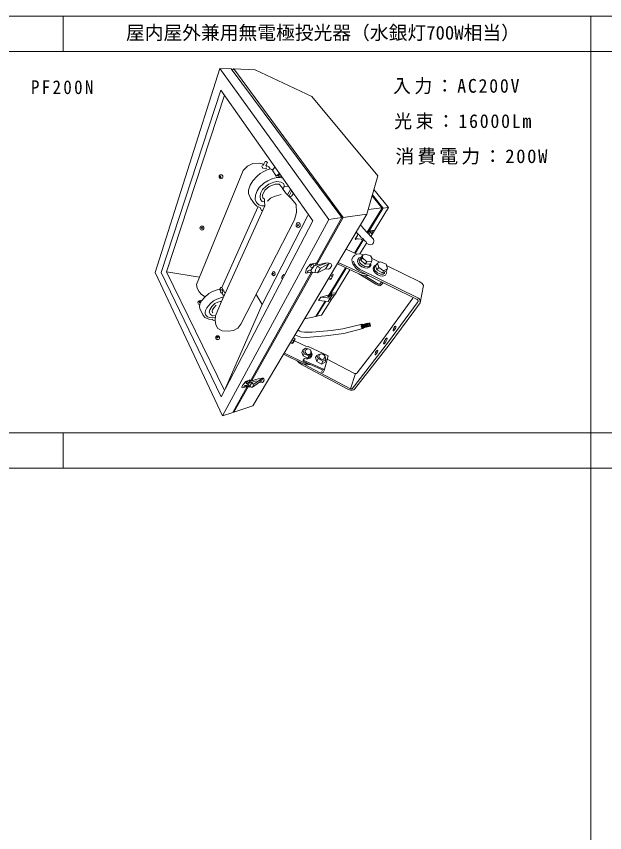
# Model space of a CAD drawing. Units: millimetres, scale not verified. Extents: x -1348 to 1152, y -2025 to -250.
# Drawn here: x -710 to -83, y -1119 to -250 of the extents above; entities that cross this region are included whole.
import ezdxf
from ezdxf.enums import TextEntityAlignment as Align

# ---------------------------------------------------------------- set-up
doc = ezdxf.new("R2010")
doc.units = ezdxf.units.MM
doc.header["$LTSCALE"] = 5
doc.layers.add('0-0_絵', color=7, linetype='Continuous', lineweight=20)
doc.layers.add('0-2_枠', color=7, linetype='Continuous', lineweight=20)
doc.layers.add('0-1_文字', color=7, linetype='Continuous')
doc.styles.add('ＭＳ ゴシック', font='')
doc.styles.get('ＭＳ ゴシック').set_extended_font_data('MS Gothic')

msp = doc.modelspace()

# ---------------------------------------------------------------- linework, layer by layer
at = {"layer": '0-0_絵'}
for p, q in [((-488.44, -333.815), (-550.191, -521.994)), ((-448.625, -409.586), (-448.323, -408.759)), ((-448.014, -407.972), (-446.994, -407.751)), ((-447.127, -408.385), (-446.571, -407.141)), ((-447.671, -411.534), (-448.367, -410.354)), ((-445.251, -412.329), (-446.823, -411.955)), ((-443.602, -411.061), (-444.489, -412.032)), ((-444.059, -409.391), (-443.718, -409.942)), ((-438.127, -412.969), (-439.472, -412.287)), ((-438.127, -412.969), (-437.395, -413.712)), ((-493.212, -421.596), (-492.815, -421.758)), ((-438.861, -423.247), (-433.998, -421.738)), ((-424.624, -430.611), (-420.268, -431.05)), ((-418.115, -434.236), (-421.114, -439.318)), ((-419.421, -440.829), (-416.954, -435.842)), ((-448.798, -451.546), (-446.253, -451.667)), ((-445.702, -447.329), (-445.483, -451.633)), ((-412.12, -450.311), (-417.084, -444.157)), ((-411.609, -458.706), (-412.12, -450.311)), ((-413.869, -466.522), (-411.609, -458.706)), ((-336.617, -460.543), (-362.027, -463.981)), ((-320.774, -453.728), (-335.127, -455.4)), ((-319.713, -454.119), (-313.608, -453.386)), ((-363.454, -464.174), (-391.96, -515.143)), ((-345.583, -482.262), (-345.087, -482.357)), ((-344.207, -502.646), (-337.134, -491.27)), ((-358.695, -497.869), (-347.6, -503.05)), ((-379.081, -512.17), (-376.768, -512.805)), ((-344.657, -522.173), (-367.312, -512.019)), ((-343.176, -507.868), (-343.459, -507.968)), ((-342.956, -506.379), (-341.384, -504.537)), ((-336.663, -511.31), (-331.536, -510.446)), ((-323.442, -511.506), (-331.102, -507.683)), ((-386.072, -517.863), (-378.761, -513.966)), ((-359.403, -517.499), (-377.231, -546.817)), ((-376.264, -546.665), (-358.62, -517.855)), ((-369.9, -544.136), (-354.74, -519.687)), ((-338.892, -516.272), (-336.045, -516.521)), ((-319.037, -520.851), (-324.108, -517.364)), ((-314.629, -518.865), (-316.119, -513.841)), ((-488.58, -648.206), (-550.191, -521.994)), ((-550.191, -521.994), (-515.131, -527.752)), ((-395.762, -521.942), (-461.055, -638.689)), ((-459.791, -638.243), (-394.84, -522.47)), ((-376.822, -528.271), (-374.781, -529.343)), ((-374.232, -523.912), (-372.75, -524.614)), ((-487.971, -544.166), (-491.32, -538.699)), ((-493.336, -540.41), (-492.652, -541.622)), ((-489.575, -547.068), (-491.171, -544.242)), ((-448.15, -556.864), (-454.707, -545.926)), ((-373.991, -547.419), (-376, -550.051)), ((-371.414, -547.164), (-373.991, -547.419)), ((-493.092, -553.645), (-491.868, -553.56)), ((-378.588, -548.366), (-377.912, -548.743)), ((-390.583, -568.768), (-390.359, -569.264)), ((-341.76, -581.899), (-334.544, -580.251)), ((-400.342, -601.702), (-413.746, -595.403)), ((-399.393, -601.589), (-400.342, -601.702)), ((-395.26, -609.172), (-396.32, -605.752)), ((-425.501, -609.806), (-405.275, -619.596)), ((-404.649, -617.004), (-399.643, -619.55)), ((-387.897, -610.115), (-389.932, -610.931)), ((-388.653, -614.397), (-383.766, -617.191)), ((-349.012, -630.406), (-354.041, -646.652)), ((-449.81, -639.47), (-451.126, -639.545)), ((-479.078, -670.914), (-478.397, -671.407))]:
    msp.add_line(p, q, dxfattribs=at)
for points in [[(-493.255, -305.289), (-562.349, -522.636), (-490.609, -675.429), (-377.429, -466.065)], [(-492.181, -655.123), (-394.255, -467.456), (-492.297, -328.342), (-556.028, -522.556)], [(-408.745, -469.859), (-407.965, -471.3), (-407.764, -473.293), (-408.849, -474.386), (-410.075, -474.677), (-410.941, -474.454), (-411.926, -473.125), (-412.093, -472.178), (-411.862, -470.935), (-411.069, -469.893), (-410.014, -469.482)], [(-512.025, -475.888), (-511.785, -475.617), (-512.268, -475.258), (-511.99, -474.861), (-512.387, -474.655), (-512.534, -474.909), (-512.784, -474.989), (-513.295, -474.743), (-513.397, -475.121), (-512.95, -475.343), (-513.125, -475.71), (-512.81, -475.93), (-512.584, -475.578)], [(-409.986, -471.623), (-410.069, -472.005), (-409.445, -472.229), (-409.657, -472.734), (-410.042, -472.635), (-410.146, -473.088), (-410.509, -473.018), (-410.474, -472.461), (-410.805, -472.285), (-410.734, -471.838), (-410.437, -472.003), (-410.296, -471.477)], [(-330.677, -478.954), (-331.926, -479.288), (-332.582, -480.086), (-332.332, -481.18), (-331.245, -481.216), (-330.281, -479.908)], [(-434.502, -524.653), (-435.37, -525.892), (-436.165, -526.116), (-437.09, -525.611), (-437.871, -524.496), (-437.828, -523.319), (-437.085, -521.851), (-435.993, -521.408), (-434.845, -522.709)], [(-436.557, -524.534), (-436.73, -524.043), (-437.132, -523.984), (-437.129, -523.505), (-436.827, -523.495), (-436.703, -523.213), (-436.475, -523.52), (-436.22, -523.736), (-436.16, -524.073), (-436.435, -523.991), (-436.418, -524.336)], [(-491.009, -544.244), (-490.482, -543.817), (-490.353, -542.657), (-490.696, -541.848), (-491.364, -541.096), (-492.23, -541.115), (-492.947, -541.977), (-492.883, -543.103), (-492.082, -544.233)], [(-514.236, -553.698), (-514.402, -554.189), (-513.804, -554.304), (-513.96, -554.731), (-514.59, -554.611), (-514.79, -555.087), (-515.129, -555.011), (-514.956, -554.56), (-515.394, -554.459), (-515.319, -553.994), (-514.809, -554.082), (-514.667, -553.637)], [(-378.145, -553.499), (-388.181, -552.411), (-385.849, -548.824), (-376, -550.051)], [(-306.803, -580.083), (-306.138, -579.905), (-305.817, -580.217), (-305.893, -581.295), (-306.394, -582.284), (-307.606, -584.238), (-308.21, -584.876), (-308.66, -584.874), (-308.824, -584.759), (-308.747, -584.152), (-308.456, -583.016), (-307.874, -581.787)], [(-496.189, -590.631), (-496.125, -591.21), (-496.708, -591.256), (-496.69, -591.786), (-496.108, -591.741), (-496.072, -592.268), (-495.449, -592.234), (-495.464, -591.608), (-494.91, -591.511), (-494.942, -591.002), (-495.703, -591.117), (-495.761, -590.575)], [(-315.365, -592.515), (-315.11, -592.898), (-315.207, -593.703), (-316.694, -596.429), (-317.82, -598.39), (-318.225, -598.718), (-318.702, -598.631), (-318.882, -598.389), (-318.777, -597.72), (-318.627, -597.112), (-318.251, -596.241), (-316.551, -593.169), (-315.852, -592.567)], [(-325.246, -605.629), (-325.15, -606.172), (-325.479, -607.029), (-326.418, -608.953), (-327.079, -610.188), (-327.827, -610.48), (-327.959, -610.183), (-328.041, -609.718), (-327.439, -607.694), (-326.523, -606.094), (-325.583, -605.529)], [(-384.205, -615.3), (-382.903, -615.105), (-381.798, -613.399), (-381.621, -612.207), (-382.199, -610.727), (-383.518, -609.624), (-385.093, -609.269), (-386.398, -609.64), (-387.413, -610.662), (-387.921, -611.771), (-387.584, -613.083), (-386.56, -614.309), (-385.541, -614.902)], [(-385.235, -620.227), (-381.293, -618.056), (-380.467, -615.168), (-383.766, -617.191)], [(-465.805, -644.195), (-467.287, -644.571), (-467.931, -644.274), (-467.532, -643.567), (-466.869, -643.199), (-465.935, -642.944), (-465.433, -643.083), (-465.494, -643.64)], [(-465.096, -640.861), (-465.614, -640.247), (-465.068, -639.465), (-463.789, -638.822), (-463.044, -639.589), (-463.482, -640.463), (-464.135, -640.76)]]:
    msp.add_lwpolyline(points, close=True, dxfattribs=at)
for points in [[(-493.255, -305.289), (-481.177, -305.545), (-363.454, -464.174), (-377.429, -466.065)], [(-479.829, -307.298), (-479.626, -306.354), (-479.022, -305.777), (-478.453, -305.771)], [(-390.554, -514.83), (-362.027, -463.981), (-478.453, -305.771), (-455.657, -306.838), (-395.46, -335.114), (-325.111, -419.531)], [(-518.214, -535.26), (-468.483, -414.148), (-463.881, -409.406), (-458.111, -406.421), (-451.454, -406.231), (-447.783, -406.961), (-446.571, -407.141), (-445.257, -404.548), (-443.921, -404.313), (-442.765, -405.29), (-443.941, -407.986), (-444.308, -408.906)], [(-443.599, -408.537), (-441.305, -410.005), (-439.833, -412.35)], [(-439.472, -412.287), (-442.909, -413.2), (-446.647, -415.007), (-450.293, -417.334), (-453.678, -419.844), (-458.29, -424.944), (-461.159, -429.507), (-462.82, -434.851), (-463.034, -438.41), (-460.681, -443.506), (-458.232, -446.978), (-456.499, -449.428), (-453.896, -452.031), (-450.6, -453.363), (-448.897, -456.508), (-447.919, -456.412)], [(-430.284, -417.099), (-433.248, -420.145), (-437.395, -413.712), (-434.803, -410.405)], [(-492.759, -421.419), (-492.164, -421.605), (-492.078, -421.106), (-492.751, -420.914), (-492.769, -420.375), (-493.238, -420.129), (-493.169, -420.852), (-493.512, -420.661), (-493.489, -421.122), (-493.164, -421.316), (-493.212, -421.596)], [(-325.111, -419.531), (-336.617, -460.543), (-458.089, -664.719), (-478.397, -671.407), (-463.301, -644.498)], [(-448.798, -451.546), (-451.919, -450.468), (-454.394, -447.973), (-455.769, -444.796), (-455.364, -440.165), (-453.705, -435.721), (-451.355, -431.968), (-446.663, -427.64), (-442.259, -424.909), (-438.125, -422.959)], [(-417.084, -444.157), (-422.988, -438.168), (-425.892, -434.074), (-427.606, -431.224), (-430.261, -428.541), (-434.382, -428.541), (-440.717, -431.112), (-445.35, -435.08), (-447.813, -440.363), (-447.592, -442.991), (-445.656, -444.346), (-445.702, -447.329), (-448.193, -446.89), (-450.115, -444.706), (-450.621, -441.833), (-450.013, -438.434), (-447.885, -434.329), (-444.135, -430.706), (-441.1, -428.634), (-435.986, -426.526), (-432.831, -425.75), (-428.225, -426.364), (-425.69, -427.673), (-424.624, -430.611), (-426.186, -433.575)], [(-433.262, -421.45), (-429.031, -421.437), (-426.388, -422.111)], [(-427.47, -420.592), (-431.613, -420.182), (-429.602, -418.199)], [(-332.454, -484.201), (-313.608, -453.386), (-329.148, -434.312)], [(-428.179, -439.451), (-435.474, -441.822), (-439.263, -443.575), (-442.571, -446.689)], [(-415.318, -437.967), (-415.424, -438.918), (-416.542, -440.98), (-418.686, -442.51)], [(-336.445, -479.726), (-320.826, -454.293), (-320.774, -453.728), (-331.085, -440.797)], [(-330.764, -439.976), (-319.677, -453.709), (-319.813, -454.629), (-335.692, -480.663)], [(-445.483, -451.633), (-492.179, -554.293), (-498.13, -568.989), (-498.235, -573.58), (-497.818, -578.538), (-495.562, -582.256), (-490.762, -584.84), (-484.056, -585.258), (-478.734, -584.319), (-474.35, -581.946), (-471.012, -577.63), (-413.869, -466.522)], [(-452.834, -453.127), (-491.32, -538.699), (-492.301, -538.503), (-493.336, -540.41), (-494.197, -540.64), (-496.231, -540.972), (-501.814, -543.15), (-505.091, -544.872), (-509.514, -548.834), (-512.802, -552.729), (-514.786, -556.329), (-515.267, -558.716), (-514.815, -561.029), (-511.485, -567.62), (-509.366, -570.677), (-505.169, -572.398), (-501.03, -572.581), (-500.387, -573.64), (-498.427, -573.295)], [(-487.36, -645.764), (-448.15, -556.864), (-399.77, -461.79)], [(-337.172, -490.959), (-336.789, -491.771), (-334.791, -492.898), (-332.672, -493.124), (-330.787, -492.472), (-329.617, -490.946), (-329.226, -489.078), (-329.762, -487.173), (-331.966, -484.882), (-340.665, -475.459), (-342.335, -472.794), (-343.165, -472.621)], [(-334.945, -481.527), (-333.433, -480.748), (-333.539, -479.174), (-333.023, -478.229), (-330.651, -477.811), (-329.112, -477.824), (-328.878, -478.181)], [(-341.46, -488.124), (-342.488, -487.262), (-345.891, -486.73), (-347.739, -486.621), (-348.748, -487.321), (-349.215, -487.142), (-346.229, -482.577), (-345.583, -482.262), (-347.958, -480.172)], [(-345.087, -482.357), (-344.677, -483.324), (-343.765, -483.963), (-343.146, -484.974), (-342.022, -485.456), (-341.607, -486.222), (-340.904, -486.578), (-340.145, -487.484), (-339.487, -488.475), (-340.565, -488.242), (-349.13, -502.26)], [(-349.914, -501.984), (-341.46, -488.124), (-340.565, -488.242)], [(-337.172, -490.959), (-337.608, -490.076), (-338.566, -489.405), (-339.339, -488.422)], [(-340.836, -503.348), (-344.52, -502.755), (-347.6, -503.05), (-349.45, -504.121), (-351.347, -506.047), (-352.587, -508.602), (-352.514, -511.274)], [(-331.515, -507.187), (-332.961, -505.06), (-338.627, -502.961), (-341.384, -504.537), (-341.472, -506.998)], [(-396.86, -513.598), (-391.462, -512.587), (-391.079, -513.41)], [(-393.054, -515.387), (-390.546, -514.829), (-381.646, -512.738), (-379.081, -512.17), (-389.538, -516.273), (-391.456, -519.855), (-391.792, -522.806)], [(-389.248, -523.051), (-380.708, -518.713), (-377.469, -519.011), (-375.81, -517.907), (-374.101, -515.115), (-375.105, -513.033), (-376.768, -512.805), (-380.708, -518.713)], [(-352.514, -511.274), (-351.859, -513.296), (-350.339, -515.713), (-348.068, -518.445)], [(-351.144, -510.585), (-349.908, -513.648), (-347.384, -516.683)], [(-332.461, -513.286), (-332.484, -515.142), (-333.844, -517.083), (-336.014, -518.117), (-339.015, -517.845), (-341.976, -516.665), (-344.554, -514.818), (-346.155, -512.547), (-346.752, -511.151), (-346.352, -508.878), (-345.015, -507.091), (-343.804, -506.577), (-342.956, -506.379), (-343.304, -509.663)], [(-343.459, -507.968), (-344.401, -508.585), (-344.861, -510.517), (-344.171, -512.448), (-342.615, -514.175), (-338.892, -516.272)], [(-331.515, -507.187), (-331.536, -510.446), (-332.711, -513.233), (-338.432, -513.885), (-336.663, -511.31), (-341.472, -506.998), (-343.304, -509.663), (-338.432, -513.885)], [(-326.03, -519.742), (-327.391, -515.451), (-325.448, -512.766)], [(-316.119, -513.841), (-322.306, -511.306), (-325.448, -512.766), (-324.108, -517.364), (-326.03, -519.742), (-320.214, -523.173), (-316.124, -521.092), (-314.629, -518.865), (-319.037, -520.851), (-320.214, -523.173)], [(-347.384, -516.683), (-344.451, -519.026), (-282.421, -549.754), (-280.994, -550.704), (-279.813, -552.213), (-279.79, -553.64), (-280.038, -554.828), (-286.799, -564.178), (-313.087, -599.604), (-349.979, -647.002), (-350.792, -647.714), (-352.264, -648.108), (-354.002, -647.945), (-356.904, -647.039), (-403.278, -622.552), (-405.612, -621.127)], [(-396.86, -513.598), (-401.067, -518.671), (-402.144, -522.657), (-401.436, -523.304), (-396.566, -522.326)], [(-396.42, -520.615), (-396.712, -520.157), (-397.94, -520.255), (-398.505, -520.414), (-399.345, -521.037), (-399.866, -521.781), (-399.832, -522.309), (-399.223, -522.735)], [(-394.751, -522.522), (-395.911, -521.857), (-396.42, -520.615), (-395.491, -518.655), (-393.054, -515.387), (-393.635, -514.394), (-394.453, -514.123), (-395.668, -514.634), (-396.477, -515.429), (-396.884, -516.153), (-396.589, -516.813), (-395.75, -517.199), (-394.714, -517.017), (-393.892, -516.634)], [(-389.538, -516.273), (-388.917, -516.511), (-386.072, -517.863), (-389.248, -523.051), (-394.751, -522.522)], [(-368.01, -513.501), (-345.469, -523.915), (-340.586, -525.772), (-338.214, -526.073), (-336.636, -525.955), (-335.008, -525.668)], [(-348.068, -518.445), (-345.507, -520.28), (-334.919, -525.7)], [(-335.657, -516.452), (-333.746, -515.364), (-333.452, -513.911)], [(-326.861, -514.602), (-329.089, -515.674), (-329.973, -517.945), (-329.62, -520.375), (-327.931, -523.099), (-324.975, -525.297), (-322.545, -526.228), (-319.546, -526.53), (-316.952, -525.393), (-315.896, -523.243), (-316.258, -521.192)], [(-328.163, -520.496), (-328.895, -518.057), (-328.292, -515.912), (-327.236, -515.046)], [(-328.163, -520.496), (-325.402, -522.879), (-321.804, -524.435), (-319.309, -524.449)], [(-280.038, -554.828), (-276.493, -536.319), (-277.011, -535.263), (-277.641, -534.257), (-280.423, -532.694), (-315.122, -515.687)], [(-426.655, -529.367), (-427.389, -528.995), (-427.279, -527.723), (-426.297, -525.712), (-425.21, -524.769), (-424.329, -525.031)], [(-334.919, -525.7), (-283.241, -551.365), (-282.487, -551.963), (-281.98, -552.766), (-282.077, -553.595), (-282.964, -555.009), (-313.845, -596.633), (-352.273, -646.535), (-353.151, -646.69), (-354.041, -646.652), (-405.372, -619.582)], [(-373.186, -526.765), (-374.781, -529.343), (-375.175, -529.906), (-375.97, -530.022), (-377.464, -529.248)], [(-372.75, -524.614), (-373.186, -526.765), (-375.303, -525.682)], [(-319.234, -533.585), (-321.355, -535.93), (-322.772, -536.673), (-324.507, -536.416), (-327.017, -534.957), (-345.436, -523.915)], [(-344.657, -522.173), (-342.108, -523.482), (-339.824, -524.199), (-338.127, -524.299)], [(-338.862, -526.065), (-324.202, -534.954), (-323.459, -535.175), (-322.925, -535.01), (-321.089, -532.645)], [(-319.309, -524.449), (-317.779, -523.273), (-317.973, -522.174)], [(-508.732, -548.107), (-510.258, -547.698), (-512.974, -546.044), (-515.589, -543.306), (-517.447, -539.368), (-518.214, -535.26)], [(-373.953, -550.855), (-369.387, -544.334), (-369.9, -544.136), (-374.013, -544.514), (-374.853, -546.356), (-377.83, -546.881), (-385.849, -548.824)], [(-378.588, -548.366), (-378.155, -547.795), (-377.061, -547.297), (-373.941, -546.404), (-371.08, -546.204)], [(-377.912, -548.743), (-377.351, -548.682), (-376.507, -548.495), (-376.155, -547.899), (-374.722, -547.38), (-373.274, -547.163)], [(-498.274, -570.465), (-501.205, -570.851), (-503.972, -570.687), (-506.471, -569.824), (-508.323, -568.195), (-509.152, -566.451), (-509.223, -565.175), (-508.854, -562.991), (-507.334, -560.209), (-503.861, -556.077), (-500.035, -552.924), (-496.622, -550.92), (-489.579, -548.577)], [(-493.092, -553.645), (-495.438, -554.385), (-498.655, -555.734), (-501.962, -558.795), (-504.049, -562.487), (-504.618, -564.804), (-503.54, -567.221), (-501.205, -568.635), (-499.211, -568.479)], [(-402.902, -571.927), (-390.987, -569.427), (-381.096, -553.278)], [(-380.321, -553.286), (-390.359, -569.264), (-385.01, -568.079), (-374.233, -550.811)], [(-378.928, -614.896), (-349.924, -630.312), (-349.012, -630.406), (-347.558, -630.089), (-347.031, -629.646), (-319.876, -594.201), (-287.627, -550.108)], [(-373.953, -550.855), (-375.699, -551.162), (-377.166, -551.845)], [(-500.717, -565.485), (-501.364, -565.143), (-501.691, -564.027), (-501.531, -563.086), (-501.137, -562.365), (-499.965, -560.137), (-497.269, -557.315)], [(-413.026, -589.017), (-411.175, -590.131), (-407.188, -591.515), (-401.509, -591.881), (-380.781, -590.242), (-361.35, -587.737), (-341.06, -582.272)], [(-341.759, -577.665), (-362.174, -582.817), (-374.909, -584.391), (-395.057, -586.207), (-403.261, -586.36), (-406.532, -585.885), (-408.228, -585.132), (-410.073, -584.044)], [(-342.428, -580.666), (-335.032, -578.761), (-335.368, -578.515), (-335.22, -578.119), (-342.569, -579.865)], [(-342.526, -579.257), (-335.408, -577.476), (-335.841, -577.07), (-335.562, -576.603), (-342.436, -578.49)], [(-334.538, -580.221), (-334.991, -579.904), (-334.831, -579.476), (-342.265, -581.163)], [(-335.691, -576.818), (-333.649, -576.431), (-333.64, -576.943), (-335.52, -577.329)], [(-335.248, -578.255), (-333.356, -577.786), (-333.242, -578.28), (-335.219, -578.574)], [(-334.894, -579.653), (-332.923, -579.17), (-332.777, -579.71), (-334.694, -580.122)], [(-413.44, -593.168), (-413.273, -593.792), (-414.755, -597.151), (-416.203, -598.288), (-417.476, -597.517)], [(-416.203, -598.288), (-414.739, -595.472), (-415.752, -594.883)], [(-414.739, -595.472), (-413.44, -593.168), (-414.573, -592.544)], [(-405.275, -619.596), (-401.744, -620.688), (-399.475, -620.85), (-397.049, -620.671), (-399.643, -619.55), (-401.388, -619.632), (-404.098, -618.656), (-424.59, -608.608)], [(-404.485, -611.566), (-406.028, -607.8), (-405.134, -605.471)], [(-395.26, -609.172), (-398.503, -611.5), (-403.504, -609.282), (-405.134, -605.471), (-402.202, -603.418), (-399.504, -603.806)], [(-399.446, -603.822), (-400.888, -604.165), (-402.554, -605.74), (-402.565, -607.687), (-401.862, -608.668), (-400.924, -609.475), (-399.567, -609.898), (-398.05, -609.984)], [(-398.014, -609.934), (-396.572, -608.84), (-396.315, -607.292), (-396.42, -605.94), (-397.255, -604.718), (-399.446, -603.822)], [(-399.393, -601.589), (-378.141, -611.281), (-382.257, -627.202)], [(-405.612, -621.127), (-409.404, -618.571), (-410.903, -616.83)], [(-404.671, -615.968), (-403.202, -614.273), (-401.343, -614.596), (-399.679, -614.675), (-398.148, -614.298), (-396.742, -613.518), (-395.61, -612.094), (-395.531, -611.335), (-395.19, -609.3)], [(-397.049, -620.671), (-384.106, -626.424), (-383.87, -626.824), (-384.97, -628.73), (-383.48, -629.35), (-382.257, -627.202), (-382.417, -626.291), (-383.085, -625.636), (-404.671, -615.968), (-404.649, -617.004)], [(-399.712, -613.882), (-404.485, -611.566), (-403.504, -609.282)], [(-395.519, -610.889), (-399.712, -613.882), (-398.503, -611.5)], [(-385.235, -620.227), (-390.19, -617.445), (-391.345, -613.289), (-389.932, -610.931), (-388.653, -614.397), (-390.19, -617.445)], [(-380.467, -615.168), (-381.521, -610.784), (-382.167, -610.511)], [(-461.691, -638.87), (-461.538, -637.171), (-465.769, -638.649), (-468.658, -642.013), (-469.86, -644.279), (-469.651, -645.461), (-465.4, -644.294), (-464.622, -643.773)], [(-463.253, -644.516), (-464.303, -644.12), (-464.97, -643.221), (-463.188, -640.146), (-461.828, -638.998), (-460.37, -638.414), (-456.124, -637.157), (-452.615, -635.968), (-448.679, -635.148), (-447.249, -635.148), (-446.464, -636.019), (-446.214, -637.195), (-447.122, -639.206), (-448.084, -639.712), (-449.81, -639.47), (-448.031, -635.959), (-449.259, -636.154)], [(-460.661, -644.386), (-461.398, -643.499), (-459.06, -639.454), (-461.754, -640.038), (-463.682, -643.421), (-461.441, -643.503)], [(-463.253, -644.516), (-460.661, -644.386), (-460.029, -644.674), (-458.709, -644.95), (-451.126, -639.545), (-449.259, -636.154), (-449.994, -636.515), (-457.177, -641.589), (-458.709, -644.95)], [(-454.269, -637.96), (-459.06, -639.454), (-458.852, -640.705), (-458.309, -641.222), (-457.177, -641.589)], [(-448.031, -635.959), (-447.525, -636.206), (-446.464, -636.019)], [(-464.13, -644.185), (-479.57, -671.793), (-490.609, -675.429)]]:
    msp.add_lwpolyline(points, dxfattribs=at)
for centre, radius in [((-492.205, -420.605), 2.095), ((-512.521, -475.311), 2.124), ((-495.66, -592.088), 2.031)]:
    msp.add_circle(centre, radius, dxfattribs=at)
msp.add_arc((-514.495, -554.642), 2.237, 46.65872, 259.8437, dxfattribs=at)
for start_param, end_param in [(5.5437815, 10.1254037), (4.8841096, 5.1520353), (4.2939382, 4.5557437)]:
    msp.add_ellipse((-341.468, -579.947), major_axis=(-0.41, 2.323), ratio=0.5, start_param=start_param, end_param=end_param, dxfattribs=at)
at = {"layer": '0-2_枠'}
for p, q in [((-660.445, -287.212), (-660.445, -249.712)), ((-97.945, -2024.712), (-97.945, -249.712)), ((-1347.945, -287.212), (1152.055, -287.212)), ((1152.055, -693.462), (-1347.945, -693.462)), ((-660.445, -730.962), (-660.445, -693.462)), ((-1347.945, -730.962), (1152.055, -730.962))]:
    msp.add_line(p, q, dxfattribs=at)
msp.add_lwpolyline([(-1347.945, -249.712), (-1347.945, -2024.712), (1152.055, -2024.712), (1152.055, -249.712)], close=True, dxfattribs=at)

# ---------------------------------------------------------------- texts
at = {"layer": '0-1_文字', "style": 'ＭＳ ゴシック'}
msp.add_text('屋内屋外兼用無電極投光器（水銀灯700W相当）', height=14.66, dxfattribs=at).set_placement((-593.487, -278.892), align=Align.BOTTOM_LEFT)
at = {"layer": '0-1_文字', "char_height": 14.66, "attachment_point": 7, "style": 'ＭＳ ゴシック'}
for s, insert in [('\\T1.28;\\W0.9;PF200N', (-694.648, -332.771)), ('\\T1.2;\\W0.95;入力：AC200V', (-308.834, -332.771)), ('\\T1.2;\\W0.95;光束：16000Lm', (-307.553, -370.271)), ('\\T1.17;消費電力：200W', (-306.271, -407.771))]:
    msp.add_mtext(s, dxfattribs=dict(at, insert=insert))

doc.saveas('drawing.dxf')
